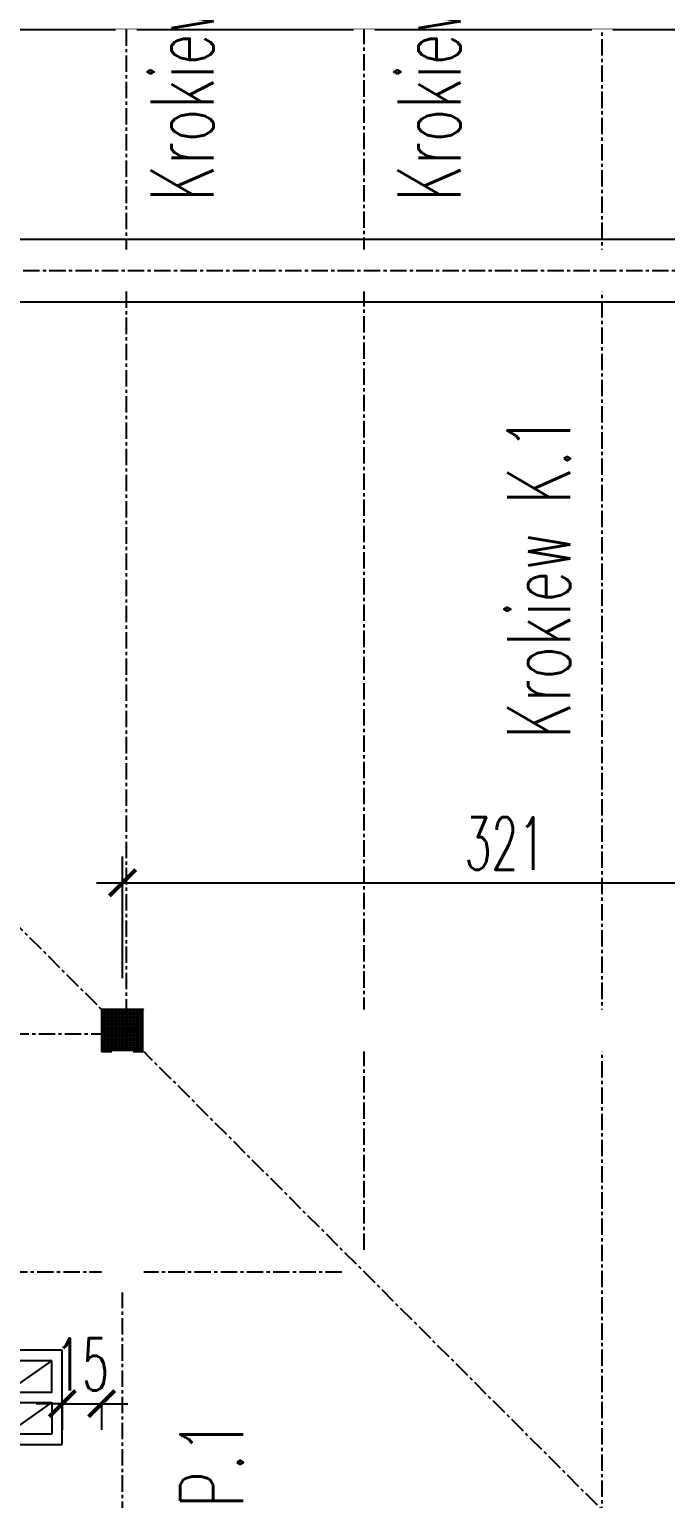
# Model space of a CAD drawing. Header units: millimetres. Extents: x -24587 to 33255, y -70862 to 32.
# Drawn here: x 26051 to 26294, y -56072 to -55511 of the extents above; entities that cross this region are included whole.
import ezdxf
from ezdxf.enums import TextEntityAlignment as Align

# ---------------------------------------------------------------- set-up
doc = ezdxf.new("R2010")
doc.units = ezdxf.units.MM
doc.header["$LTSCALE"] = 5
doc.set_wipeout_variables(frame=1)
doc.linetypes.add('CENTER', pattern=[2, 1.25, -0.25, 0.25, -0.25])
doc.layers.get('Defpoints').update_dxf_attribs({"color": 251})
for name, color, linetype in [('A-URZADZENIA', 93, 'Continuous'), ('K-CIENKIE', 8, 'Continuous'), ('K-DREWNO', 33, 'Continuous'), ('K-DREWNO_OSIE', 8, 'CENTER'), ('K-OSIE', 9, 'CENTER'), ('K-TEXT 2.4mm', 71, 'Continuous'), ('K-WYMIARY', 1, 'Continuous')]:
    doc.layers.add(name, color=color, linetype=linetype)
doc.styles.add('text 2.4mm', font='romans.shx', dxfattribs={"width": 0.65})
doc.styles.add('WYM1', font='romanszb.shx', dxfattribs={"width": 0.6})
doc.dimstyles.new('CM100', dxfattribs={"dimscale": 5, "dimtxt": 2, "dimasz": 1, "dimexe": 1, "dimexo": 2, "dimgap": 0.5, "dimtad": 1, "dimrnd": 0.5, "dimdsep": 46, "dimtxsty": 'WYM1', "dimblk": 'OBLIQUE', "dimcen": 0, "dimdle": 1, "dimclrd": 253, "dimclre": 251, "dimclrt": 30, "dimadec": 0, "dimazin": 0, "dimtfac": 1, "dimtix": 1, "dimtmove": 0, "dimatfit": 0, "dimfxl": 1, "dimtfillclr": 256, "dimtolj": 1, "dimarcsym": 0})

# ---------------------------------------------------------------- blocks, each defined once
blk = doc.blocks.new('A$C76aa7286-flat-12')
h = blk.add_hatch()
h.set_pattern_fill('ACET-2D-ANGLE', color=256, scale=0.1)
h.set_pattern_definition([(360, (-18590.6931, 61215.1885), (4e-17, 0.6985), [0.508, -0.1905]), (90, (-18590.6931, 61215.1885), (-0.6985, 9e-17), [0.508, -0.1905])])
h.paths.add_polyline_path([(8, 8), (-8, 8), (-8, -8), (8, -8)])
blk.add_lwpolyline([(-8, -8), (8, -8), (8, 8), (-8, 8)], close=True)
blk = doc.blocks.new('A$Cf7a2d33d-flat-1')
at = {"layer": 'K-OSIE'}
blk.add_lwpolyline([(-357.96, 0), (2628.12, 0)], dxfattribs=at)
blk = doc.blocks.new('_ArchTick')
at = {"color": 0, "linetype": 'ByBlock', "const_width": 0.15}
blk.add_lwpolyline([(-0.5, -0.5), (0.5, 0.5)], dxfattribs=at)
blk = doc.blocks.new('*D454')
at = {"layer": 'Defpoints', "color": 0, "transparency": 16777216}
for p in [(26087.97, -55386.95), (25997.14, -55511.46), (26087.97, -55511.46)]:
    blk.add_point(p, dxfattribs=at)
at = {"layer": 'K-WYMIARY', "color": 251, "lineweight": -2, "transparency": 16777216}
for p, q in [((25997.14, -55491.46), (25997.14, -55376.95)), ((26087.97, -55491.46), (26087.97, -55376.95))]:
    blk.add_line(p, q, dxfattribs=at)
at = {"layer": 'K-WYMIARY', "color": 253, "lineweight": -2, "transparency": 16777216}
blk.add_line((25987.14, -55386.95), (26097.97, -55386.95), dxfattribs=at)
at = {"layer": 'K-WYMIARY', "color": 253, "lineweight": -2, "transparency": 16777216, "xscale": 10, "yscale": 10, "zscale": 10, "rotation": 180}
blk.add_blockref('_ArchTick', (25997.14, -55386.95), dxfattribs=at)
at = {"layer": 'K-WYMIARY', "color": 253, "lineweight": -2, "transparency": 16777216, "xscale": 10, "yscale": 10, "zscale": 10}
blk.add_blockref('_ArchTick', (26087.97, -55386.95), dxfattribs=at)
at = {"layer": 'K-WYMIARY', "color": 30, "transparency": 16777216, "insert": (26042.56, -55371.95), "char_height": 20, "attachment_point": 5, "style": 'WYM1'}
blk.add_mtext('\\A1;91', dxfattribs=at)
blk = doc.blocks.new('*D455')
at = {"layer": 'Defpoints', "color": 0, "transparency": 16777216}
for p in [(26178.81, -55386.95), (26087.97, -55511.46), (26178.81, -55511.46)]:
    blk.add_point(p, dxfattribs=at)
at = {"layer": 'K-WYMIARY', "color": 251, "lineweight": -2, "transparency": 16777216}
for p, q in [((26087.97, -55491.46), (26087.97, -55376.95)), ((26178.81, -55491.46), (26178.81, -55376.95))]:
    blk.add_line(p, q, dxfattribs=at)
at = {"layer": 'K-WYMIARY', "color": 253, "lineweight": -2, "transparency": 16777216}
blk.add_line((26077.97, -55386.95), (26188.81, -55386.95), dxfattribs=at)
at = {"layer": 'K-WYMIARY', "color": 253, "lineweight": -2, "transparency": 16777216, "xscale": 10, "yscale": 10, "zscale": 10, "rotation": 180}
blk.add_blockref('_ArchTick', (26087.97, -55386.95), dxfattribs=at)
at = {"layer": 'K-WYMIARY', "color": 253, "lineweight": -2, "transparency": 16777216, "xscale": 10, "yscale": 10, "zscale": 10}
blk.add_blockref('_ArchTick', (26178.81, -55386.95), dxfattribs=at)
at = {"layer": 'K-WYMIARY', "color": 30, "transparency": 16777216, "insert": (26133.39, -55371.95), "char_height": 20, "attachment_point": 5, "style": 'WYM1'}
blk.add_mtext('\\A1;91', dxfattribs=at)
blk = doc.blocks.new('*D456')
at = {"layer": 'Defpoints', "color": 0, "transparency": 16777216}
for p in [(26269.64, -55386.95), (26178.81, -55511.46), (26269.64, -55511.46)]:
    blk.add_point(p, dxfattribs=at)
at = {"layer": 'K-WYMIARY', "color": 251, "lineweight": -2, "transparency": 16777216}
for p, q in [((26178.81, -55491.46), (26178.81, -55376.95)), ((26269.64, -55491.46), (26269.64, -55376.95))]:
    blk.add_line(p, q, dxfattribs=at)
at = {"layer": 'K-WYMIARY', "color": 253, "lineweight": -2, "transparency": 16777216}
blk.add_line((26168.81, -55386.95), (26279.64, -55386.95), dxfattribs=at)
at = {"layer": 'K-WYMIARY', "color": 253, "lineweight": -2, "transparency": 16777216, "xscale": 10, "yscale": 10, "zscale": 10, "rotation": 180}
blk.add_blockref('_ArchTick', (26178.81, -55386.95), dxfattribs=at)
at = {"layer": 'K-WYMIARY', "color": 253, "lineweight": -2, "transparency": 16777216, "xscale": 10, "yscale": 10, "zscale": 10}
blk.add_blockref('_ArchTick', (26269.64, -55386.95), dxfattribs=at)
at = {"layer": 'K-WYMIARY', "color": 30, "transparency": 16777216, "insert": (26224.22, -55371.95), "char_height": 20, "attachment_point": 5, "style": 'WYM1'}
blk.add_mtext('\\A1;91', dxfattribs=at)
blk = doc.blocks.new('A$C41620306')
for p, q in [((18, 18), (-18, 18)), ((-18, 18), (-18, -18)), ((18, -18), (18, 18)), ((-18, -18), (18, -18))]:
    blk.add_line(p, q)
blk.add_lwpolyline([(-8.78, -8.78), (8.78, 8.78)])
blk.add_circle((0, 0), 12.42)
blk = doc.blocks.new('A$C014b4e02')
for p, q in [((-12.5, 18), (-12.5, -18)), ((12.5, 18), (-12.5, 18)), ((12.5, -18), (12.5, 18)), ((-8.5, 2), (8.5, 14)), ((-8.5, -14), (8.5, -2)), ((-12.5, -18), (12.5, -18))]:
    blk.add_line(p, q)
for points in [[(8.5, 14), (-8.5, 14), (-8.5, 2), (8.5, 2)], [(8.5, -14), (-8.5, -14), (-8.5, -2), (8.5, -2)]]:
    blk.add_lwpolyline(points, close=True)
blk = doc.blocks.new('A$C00e675f8')
for name, p in [('A$C41620306', (-12.42, 0)), ('A$C014b4e02', (18.08, 0))]:
    blk.add_blockref(name, p)
blk = doc.blocks.new('*D480')
at = {"layer": 'Defpoints', "color": 0, "transparency": 16777216}
for p in [(26063.64, -56015.46), (26078.64, -56015.46), (26078.64, -56035.89)]:
    blk.add_point(p, dxfattribs=at)
at = {"layer": 'K-WYMIARY', "color": 251, "lineweight": -2, "transparency": 16777216}
for p, q in [((26063.64, -56035.46), (26063.64, -56045.89)), ((26078.64, -56035.46), (26078.64, -56045.89))]:
    blk.add_line(p, q, dxfattribs=at)
at = {"layer": 'K-WYMIARY', "color": 253, "lineweight": -2, "transparency": 16777216}
for p, q in [((26063.64, -56035.89), (26053.64, -56035.89)), ((26063.64, -56035.89), (26078.64, -56035.89)), ((26078.64, -56035.89), (26088.64, -56035.89))]:
    blk.add_line(p, q, dxfattribs=at)
at = {"layer": 'K-WYMIARY', "color": 253, "lineweight": -2, "transparency": 16777216, "xscale": 10, "yscale": 10, "zscale": 10}
blk.add_blockref('_ArchTick', (26063.64, -56035.89), dxfattribs=at)
at = {"layer": 'K-WYMIARY', "color": 253, "lineweight": -2, "transparency": 16777216, "xscale": 10, "yscale": 10, "zscale": 10, "rotation": 180}
blk.add_blockref('_ArchTick', (26078.64, -56035.89), dxfattribs=at)
at = {"layer": 'K-WYMIARY', "color": 30, "transparency": 16777216, "insert": (26071.14, -56020.89), "char_height": 20, "attachment_point": 5, "style": 'WYM1'}
blk.add_mtext('\\A1;15', dxfattribs=at)
blk = doc.blocks.new('*D481')
at = {"layer": 'Defpoints', "color": 0, "transparency": 16777216}
for p in [(26407.84, -55837.1), (26086.64, -55893.46), (26407.84, -55893.46)]:
    blk.add_point(p, dxfattribs=at)
at = {"layer": 'K-WYMIARY', "color": 251, "lineweight": -2, "transparency": 16777216}
for p, q in [((26086.64, -55873.46), (26086.64, -55827.1)), ((26407.84, -55873.46), (26407.84, -55827.1))]:
    blk.add_line(p, q, dxfattribs=at)
at = {"layer": 'K-WYMIARY', "color": 253, "lineweight": -2, "transparency": 16777216}
blk.add_line((26076.64, -55837.1), (26417.84, -55837.1), dxfattribs=at)
at = {"layer": 'K-WYMIARY', "color": 253, "lineweight": -2, "transparency": 16777216, "xscale": 10, "yscale": 10, "zscale": 10, "rotation": 180}
blk.add_blockref('_ArchTick', (26086.64, -55837.1), dxfattribs=at)
at = {"layer": 'K-WYMIARY', "color": 253, "lineweight": -2, "transparency": 16777216, "xscale": 10, "yscale": 10, "zscale": 10}
blk.add_blockref('_ArchTick', (26407.84, -55837.1), dxfattribs=at)
at = {"layer": 'K-WYMIARY', "color": 30, "transparency": 16777216, "insert": (26232.47, -55822.1), "char_height": 20, "attachment_point": 5, "style": 'WYM1'}
blk.add_mtext('\\A1;321', dxfattribs=at)

msp = doc.modelspace()

# ---------------------------------------------------------------- linework, layer by layer
at = {"layer": 'K-DREWNO'}
msp.add_lwpolyline([(25704.64, -55511.46), (28074.64, -55511.46), (28074.64, -56641.46), (25704.64, -56641.46)], close=True, dxfattribs=at)

# ---------------------------------------------------------------- next in the draw order: wipeouts: each hides what was drawn before it
for points in [[(26091.973, -55890.308), (26083.973, -55882.308), (26083.973, -55511.46), (26091.973, -55511.46)], [(26174.806, -55511.46), (26182.806, -55511.46), (26182.806, -55981.142), (26174.806, -55973.142)], [(26265.64, -55511.46), (26273.64, -55511.46), (26273.64, -56071.975), (26265.64, -56063.975)]]:
    msp.add_wipeout(points).dxf.layer = 'K-DREWNO'

# ---------------------------------------------------------------- next in the draw order: wipeouts: each hides what was drawn before it
for points in [[(26265.64, -55511.46), (26273.64, -55511.46), (26273.64, -56071.975), (26265.64, -56063.975)], [(26083.488, -55898.794), (26075.488, -55890.794), (25704.64, -55890.794), (25704.64, -55898.794)], [(25704.64, -55981.627), (25704.64, -55989.627), (26174.321, -55989.627), (26166.321, -55981.627)]]:
    msp.add_wipeout(points).dxf.layer = 'K-DREWNO'

# ---------------------------------------------------------------- next in the draw order: wipeouts: each hides what was drawn before it
msp.add_wipeout([(26265.64, -55511.46), (26273.64, -55511.46), (26273.64, -56071.975), (26265.64, -56063.975)]).dxf.layer = 'K-DREWNO'

# ---------------------------------------------------------------- next in the draw order: wipeouts: each hides what was drawn before it
msp.add_wipeout([(26265.64, -55511.46), (26273.64, -55511.46), (26273.64, -56071.975), (26265.64, -56063.975)]).dxf.layer = 'K-DREWNO'

# ---------------------------------------------------------------- next in the draw order: wipeouts: each hides what was drawn before it
msp.add_wipeout([(26265.64, -55511.46), (26273.64, -55511.46), (26273.64, -56071.975), (26265.64, -56063.975)]).dxf.layer = 'K-DREWNO'

# ---------------------------------------------------------------- next in the draw order: wipeouts: each hides what was drawn before it
msp.add_wipeout([(26265.64, -55511.46), (26273.64, -55511.46), (26273.64, -56071.975), (26265.64, -56063.975)]).dxf.layer = 'K-DREWNO'

# ---------------------------------------------------------------- next in the draw order: wipeouts: each hides what was drawn before it
msp.add_wipeout([(26265.64, -55511.46), (26273.64, -55511.46), (26273.64, -56071.975), (26265.64, -56063.975)]).dxf.layer = 'K-DREWNO'

# ---------------------------------------------------------------- next in the draw order: wipeouts: each hides what was drawn before it
msp.add_wipeout([(26265.64, -55511.46), (26273.64, -55511.46), (26273.64, -56071.975), (26265.64, -56063.975)]).dxf.layer = 'K-DREWNO'

# ---------------------------------------------------------------- next in the draw order: wipeouts: each hides what was drawn before it
msp.add_wipeout([(26265.64, -55511.46), (26273.64, -55511.46), (26273.64, -56071.975), (26265.64, -56063.975)]).dxf.layer = 'K-DREWNO'

# ---------------------------------------------------------------- next in the draw order: wipeouts: each hides what was drawn before it
msp.add_wipeout([(26265.64, -55511.46), (26273.64, -55511.46), (26273.64, -56071.975), (26265.64, -56063.975)]).dxf.layer = 'K-DREWNO'

# ---------------------------------------------------------------- next in the draw order: wipeouts: each hides what was drawn before it
msp.add_wipeout([(26265.64, -55511.46), (26273.64, -55511.46), (26273.64, -56071.975), (26265.64, -56063.975)]).dxf.layer = 'K-DREWNO'

# ---------------------------------------------------------------- next in the draw order: wipeouts: each hides what was drawn before it
msp.add_wipeout([(26265.64, -55511.46), (26273.64, -55511.46), (26273.64, -56071.975), (26265.64, -56063.975)]).dxf.layer = 'K-DREWNO'

# ---------------------------------------------------------------- next in the draw order: wipeouts: each hides what was drawn before it
msp.add_wipeout([(26265.64, -55511.46), (26273.64, -55511.46), (26273.64, -56071.975), (26265.64, -56063.975)]).dxf.layer = 'K-DREWNO'

# ---------------------------------------------------------------- next in the draw order: wipeouts: each hides what was drawn before it
msp.add_wipeout([(26265.64, -55511.46), (26273.64, -55511.46), (26273.64, -56071.975), (26265.64, -56063.975)]).dxf.layer = 'K-DREWNO'

# ---------------------------------------------------------------- next in the draw order: wipeouts: each hides what was drawn before it
msp.add_wipeout([(26265.64, -55511.46), (26273.64, -55511.46), (26273.64, -56071.975), (26265.64, -56063.975)]).dxf.layer = 'K-DREWNO'

# ---------------------------------------------------------------- next in the draw order: wipeouts: each hides what was drawn before it
msp.add_wipeout([(26265.64, -55511.46), (26273.64, -55511.46), (26273.64, -56071.975), (26265.64, -56063.975)]).dxf.layer = 'K-DREWNO'

# ---------------------------------------------------------------- next in the draw order: wipeouts: each hides what was drawn before it
msp.add_wipeout([(26265.64, -55511.46), (26273.64, -55511.46), (26273.64, -56071.975), (26265.64, -56063.975)]).dxf.layer = 'K-DREWNO'

# ---------------------------------------------------------------- next in the draw order: wipeouts: each hides what was drawn before it
msp.add_wipeout([(26265.64, -55511.46), (26273.64, -55511.46), (26273.64, -56071.975), (26265.64, -56063.975)]).dxf.layer = 'K-DREWNO'

# ---------------------------------------------------------------- next in the draw order: wipeouts: each hides what was drawn before it
msp.add_wipeout([(26265.64, -55511.46), (26273.64, -55511.46), (26273.64, -56071.975), (26265.64, -56063.975)]).dxf.layer = 'K-DREWNO'

# ---------------------------------------------------------------- next in the draw order: wipeouts: each hides what was drawn before it
msp.add_wipeout([(26265.64, -55511.46), (26273.64, -55511.46), (26273.64, -56071.975), (26265.64, -56063.975)]).dxf.layer = 'K-DREWNO'

# ---------------------------------------------------------------- next in the draw order: wipeouts: each hides what was drawn before it
msp.add_wipeout([(26265.64, -55511.46), (26273.64, -55511.46), (26273.64, -56071.975), (26265.64, -56063.975)]).dxf.layer = 'K-DREWNO'

# ---------------------------------------------------------------- next in the draw order: wipeouts: each hides what was drawn before it
msp.add_wipeout([(26265.64, -55511.46), (26273.64, -55511.46), (26273.64, -56071.975), (26265.64, -56063.975)]).dxf.layer = 'K-DREWNO'

# ---------------------------------------------------------------- next in the draw order: wipeouts: each hides what was drawn before it
msp.add_wipeout([(26265.64, -55511.46), (26273.64, -55511.46), (26273.64, -56071.975), (26265.64, -56063.975)]).dxf.layer = 'K-DREWNO'

# ---------------------------------------------------------------- next in the draw order: wipeouts: each hides what was drawn before it
msp.add_wipeout([(26265.64, -55511.46), (26273.64, -55511.46), (26273.64, -56071.975), (26265.64, -56063.975)]).dxf.layer = 'K-DREWNO'

# ---------------------------------------------------------------- next in the draw order: wipeouts: each hides what was drawn before it
msp.add_wipeout([(26265.64, -55511.46), (26273.64, -55511.46), (26273.64, -56071.975), (26265.64, -56063.975)]).dxf.layer = 'K-DREWNO'

# ---------------------------------------------------------------- next in the draw order: wipeouts: each hides what was drawn before it
msp.add_wipeout([(26265.64, -55511.46), (26273.64, -55511.46), (26273.64, -56071.975), (26265.64, -56063.975)]).dxf.layer = 'K-DREWNO'

# ---------------------------------------------------------------- next in the draw order: wipeouts: each hides what was drawn before it
msp.add_wipeout([(26265.64, -55511.46), (26273.64, -55511.46), (26273.64, -56071.975), (26265.64, -56063.975)]).dxf.layer = 'K-DREWNO'

# ---------------------------------------------------------------- next in the draw order: wipeouts: each hides what was drawn before it
msp.add_wipeout([(26265.64, -55511.46), (26273.64, -55511.46), (26273.64, -56071.975), (26265.64, -56063.975)]).dxf.layer = 'K-DREWNO'

# ---------------------------------------------------------------- next in the draw order: wipeouts: each hides what was drawn before it
msp.add_wipeout([(26265.64, -55511.46), (26273.64, -55511.46), (26273.64, -56071.975), (26265.64, -56063.975)]).dxf.layer = 'K-DREWNO'

# ---------------------------------------------------------------- next in the draw order: wipeouts: each hides what was drawn before it
msp.add_wipeout([(26265.64, -55511.46), (26273.64, -55511.46), (26273.64, -56071.975), (26265.64, -56063.975)]).dxf.layer = 'K-DREWNO'

# ---------------------------------------------------------------- next in the draw order: wipeouts: each hides what was drawn before it
msp.add_wipeout([(26265.64, -55511.46), (26273.64, -55511.46), (26273.64, -56071.975), (26265.64, -56063.975)]).dxf.layer = 'K-DREWNO'

# ---------------------------------------------------------------- next in the draw order: wipeouts: each hides what was drawn before it
msp.add_wipeout([(26265.64, -55511.46), (26273.64, -55511.46), (26273.64, -56071.975), (26265.64, -56063.975)]).dxf.layer = 'K-DREWNO'

# ---------------------------------------------------------------- next in the draw order: wipeouts: each hides what was drawn before it
msp.add_wipeout([(26265.64, -55511.46), (26273.64, -55511.46), (26273.64, -56071.975), (26265.64, -56063.975)]).dxf.layer = 'K-DREWNO'

# ---------------------------------------------------------------- next in the draw order: wipeouts: each hides what was drawn before it
msp.add_wipeout([(26265.64, -55511.46), (26273.64, -55511.46), (26273.64, -56071.975), (26265.64, -56063.975)]).dxf.layer = 'K-DREWNO'

# ---------------------------------------------------------------- next in the draw order: wipeouts: each hides what was drawn before it
msp.add_wipeout([(26265.64, -55511.46), (26273.64, -55511.46), (26273.64, -56071.975), (26265.64, -56063.975)]).dxf.layer = 'K-DREWNO'

# ---------------------------------------------------------------- next in the draw order: wipeouts: each hides what was drawn before it
msp.add_wipeout([(26265.64, -55511.46), (26273.64, -55511.46), (26273.64, -56071.975), (26265.64, -56063.975)]).dxf.layer = 'K-DREWNO'

# ---------------------------------------------------------------- next in the draw order: wipeouts: each hides what was drawn before it
msp.add_wipeout([(26265.64, -55511.46), (26273.64, -55511.46), (26273.64, -56071.975), (26265.64, -56063.975)]).dxf.layer = 'K-DREWNO'

# ---------------------------------------------------------------- next in the draw order: wipeouts: each hides what was drawn before it
msp.add_wipeout([(26265.64, -55511.46), (26273.64, -55511.46), (26273.64, -56071.975), (26265.64, -56063.975)]).dxf.layer = 'K-DREWNO'

# ---------------------------------------------------------------- next in the draw order: wipeouts: each hides what was drawn before it
msp.add_wipeout([(26265.64, -55511.46), (26273.64, -55511.46), (26273.64, -56071.975), (26265.64, -56063.975)]).dxf.layer = 'K-DREWNO'

# ---------------------------------------------------------------- next in the draw order: wipeouts: each hides what was drawn before it
msp.add_wipeout([(26265.64, -55511.46), (26273.64, -55511.46), (26273.64, -56071.975), (26265.64, -56063.975)]).dxf.layer = 'K-DREWNO'

# ---------------------------------------------------------------- next in the draw order: wipeouts: each hides what was drawn before it
msp.add_wipeout([(26265.64, -55511.46), (26273.64, -55511.46), (26273.64, -56071.975), (26265.64, -56063.975)]).dxf.layer = 'K-DREWNO'

# ---------------------------------------------------------------- next in the draw order: wipeouts: each hides what was drawn before it
msp.add_wipeout([(26265.64, -55511.46), (26273.64, -55511.46), (26273.64, -56071.975), (26265.64, -56063.975)]).dxf.layer = 'K-DREWNO'

# ---------------------------------------------------------------- next in the draw order: wipeouts: each hides what was drawn before it
msp.add_wipeout([(26265.64, -55511.46), (26273.64, -55511.46), (26273.64, -56071.975), (26265.64, -56063.975)]).dxf.layer = 'K-DREWNO'

# ---------------------------------------------------------------- next in the draw order: wipeouts: each hides what was drawn before it
msp.add_wipeout([(26265.64, -55511.46), (26273.64, -55511.46), (26273.64, -56071.975), (26265.64, -56063.975)]).dxf.layer = 'K-DREWNO'

# ---------------------------------------------------------------- next in the draw order: wipeouts: each hides what was drawn before it
msp.add_wipeout([(26265.64, -55511.46), (26273.64, -55511.46), (26273.64, -56071.975), (26265.64, -56063.975)]).dxf.layer = 'K-DREWNO'

# ---------------------------------------------------------------- next in the draw order: wipeouts: each hides what was drawn before it
msp.add_wipeout([(26265.64, -55511.46), (26273.64, -55511.46), (26273.64, -56071.975), (26265.64, -56063.975)]).dxf.layer = 'K-DREWNO'

# ---------------------------------------------------------------- next in the draw order: wipeouts: each hides what was drawn before it
msp.add_wipeout([(26265.64, -55511.46), (26273.64, -55511.46), (26273.64, -56071.975), (26265.64, -56063.975)]).dxf.layer = 'K-DREWNO'

# ---------------------------------------------------------------- next in the draw order: wipeouts: each hides what was drawn before it
msp.add_wipeout([(26265.64, -55511.46), (26273.64, -55511.46), (26273.64, -56071.975), (26265.64, -56063.975)]).dxf.layer = 'K-DREWNO'

# ---------------------------------------------------------------- next in the draw order: wipeouts: each hides what was drawn before it
msp.add_wipeout([(26265.64, -55511.46), (26273.64, -55511.46), (26273.64, -56071.975), (26265.64, -56063.975)]).dxf.layer = 'K-DREWNO'

# ---------------------------------------------------------------- next in the draw order: wipeouts: each hides what was drawn before it
msp.add_wipeout([(26265.64, -55511.46), (26273.64, -55511.46), (26273.64, -56071.975), (26265.64, -56063.975)]).dxf.layer = 'K-DREWNO'

# ---------------------------------------------------------------- next in the draw order: wipeouts: each hides what was drawn before it
msp.add_wipeout([(26265.64, -55511.46), (26273.64, -55511.46), (26273.64, -56071.975), (26265.64, -56063.975)]).dxf.layer = 'K-DREWNO'

# ---------------------------------------------------------------- next in the draw order: wipeouts: each hides what was drawn before it
msp.add_wipeout([(26265.64, -55511.46), (26273.64, -55511.46), (26273.64, -56071.975), (26265.64, -56063.975)]).dxf.layer = 'K-DREWNO'

# ---------------------------------------------------------------- next in the draw order: wipeouts: each hides what was drawn before it
msp.add_wipeout([(26265.64, -55511.46), (26273.64, -55511.46), (26273.64, -56071.975), (26265.64, -56063.975)]).dxf.layer = 'K-DREWNO'

# ---------------------------------------------------------------- next in the draw order: wipeouts: each hides what was drawn before it
msp.add_wipeout([(26265.64, -55511.46), (26273.64, -55511.46), (26273.64, -56071.975), (26265.64, -56063.975)]).dxf.layer = 'K-DREWNO'

# ---------------------------------------------------------------- next in the draw order: wipeouts: each hides what was drawn before it
msp.add_wipeout([(26265.64, -55511.46), (26273.64, -55511.46), (26273.64, -56071.975), (26265.64, -56063.975)]).dxf.layer = 'K-DREWNO'

# ---------------------------------------------------------------- next in the draw order: wipeouts: each hides what was drawn before it
msp.add_wipeout([(26265.64, -55511.46), (26273.64, -55511.46), (26273.64, -56071.975), (26265.64, -56063.975)]).dxf.layer = 'K-DREWNO'

# ---------------------------------------------------------------- next in the draw order: wipeouts: each hides what was drawn before it
msp.add_wipeout([(26265.64, -55511.46), (26273.64, -55511.46), (26273.64, -56071.975), (26265.64, -56063.975)]).dxf.layer = 'K-DREWNO'

# ---------------------------------------------------------------- next in the draw order: wipeouts: each hides what was drawn before it
msp.add_wipeout([(26265.64, -55511.46), (26273.64, -55511.46), (26273.64, -56071.975), (26265.64, -56063.975)]).dxf.layer = 'K-DREWNO'

# ---------------------------------------------------------------- next in the draw order: wipeouts: each hides what was drawn before it
msp.add_wipeout([(26265.64, -55511.46), (26273.64, -55511.46), (26273.64, -56071.975), (26265.64, -56063.975)]).dxf.layer = 'K-DREWNO'

# ---------------------------------------------------------------- next in the draw order: wipeouts: each hides what was drawn before it
msp.add_wipeout([(26265.64, -55511.46), (26273.64, -55511.46), (26273.64, -56071.975), (26265.64, -56063.975)]).dxf.layer = 'K-DREWNO'

# ---------------------------------------------------------------- next in the draw order: wipeouts: each hides what was drawn before it
msp.add_wipeout([(26265.64, -55511.46), (26273.64, -55511.46), (26273.64, -56071.975), (26265.64, -56063.975)]).dxf.layer = 'K-DREWNO'

# ---------------------------------------------------------------- next in the draw order: wipeouts: each hides what was drawn before it
msp.add_wipeout([(26265.64, -55511.46), (26273.64, -55511.46), (26273.64, -56071.975), (26265.64, -56063.975)]).dxf.layer = 'K-DREWNO'

# ---------------------------------------------------------------- next in the draw order: wipeouts: each hides what was drawn before it
msp.add_wipeout([(26265.64, -55511.46), (26273.64, -55511.46), (26273.64, -56071.975), (26265.64, -56063.975)]).dxf.layer = 'K-DREWNO'

# ---------------------------------------------------------------- next in the draw order: wipeouts: each hides what was drawn before it
msp.add_wipeout([(26265.64, -55511.46), (26273.64, -55511.46), (26273.64, -56071.975), (26265.64, -56063.975)]).dxf.layer = 'K-DREWNO'

# ---------------------------------------------------------------- next in the draw order: wipeouts: each hides what was drawn before it
msp.add_wipeout([(26265.64, -55511.46), (26273.64, -55511.46), (26273.64, -56071.975), (26265.64, -56063.975)]).dxf.layer = 'K-DREWNO'

# ---------------------------------------------------------------- next in the draw order: wipeouts: each hides what was drawn before it
msp.add_wipeout([(26265.64, -55511.46), (26273.64, -55511.46), (26273.64, -56071.975), (26265.64, -56063.975)]).dxf.layer = 'K-DREWNO'

# ---------------------------------------------------------------- next in the draw order: wipeouts: each hides what was drawn before it
msp.add_wipeout([(26265.64, -55511.46), (26273.64, -55511.46), (26273.64, -56071.975), (26265.64, -56063.975)]).dxf.layer = 'K-DREWNO'

# ---------------------------------------------------------------- next in the draw order: wipeouts: each hides what was drawn before it
msp.add_wipeout([(26265.64, -55511.46), (26273.64, -55511.46), (26273.64, -56071.975), (26265.64, -56063.975)]).dxf.layer = 'K-DREWNO'

# ---------------------------------------------------------------- next in the draw order: wipeouts: each hides what was drawn before it
msp.add_wipeout([(26265.64, -55511.46), (26273.64, -55511.46), (26273.64, -56071.975), (26265.64, -56063.975)]).dxf.layer = 'K-DREWNO'

# ---------------------------------------------------------------- next in the draw order: wipeouts: each hides what was drawn before it
msp.add_wipeout([(26265.64, -55511.46), (26273.64, -55511.46), (26273.64, -56071.975), (26265.64, -56063.975)]).dxf.layer = 'K-DREWNO'

# ---------------------------------------------------------------- next in the draw order: wipeouts: each hides what was drawn before it
msp.add_wipeout([(26265.64, -55511.46), (26273.64, -55511.46), (26273.64, -56071.975), (26265.64, -56063.975)]).dxf.layer = 'K-DREWNO'

# ---------------------------------------------------------------- next in the draw order: wipeouts: each hides what was drawn before it
msp.add_wipeout([(26265.64, -55511.46), (26273.64, -55511.46), (26273.64, -56071.975), (26265.64, -56063.975)]).dxf.layer = 'K-DREWNO'

# ---------------------------------------------------------------- next in the draw order: wipeouts: each hides what was drawn before it
msp.add_wipeout([(26265.64, -55511.46), (26273.64, -55511.46), (26273.64, -56071.975), (26265.64, -56063.975)]).dxf.layer = 'K-DREWNO'

# ---------------------------------------------------------------- next in the draw order: wipeouts: each hides what was drawn before it
msp.add_wipeout([(26265.64, -55511.46), (26273.64, -55511.46), (26273.64, -56071.975), (26265.64, -56063.975)]).dxf.layer = 'K-DREWNO'

# ---------------------------------------------------------------- next in the draw order: wipeouts: each hides what was drawn before it
msp.add_wipeout([(26265.64, -55511.46), (26273.64, -55511.46), (26273.64, -56071.975), (26265.64, -56063.975)]).dxf.layer = 'K-DREWNO'

# ---------------------------------------------------------------- next in the draw order: wipeouts: each hides what was drawn before it
msp.add_wipeout([(26265.64, -55511.46), (26273.64, -55511.46), (26273.64, -56071.975), (26265.64, -56063.975)]).dxf.layer = 'K-DREWNO'

# ---------------------------------------------------------------- next in the draw order: wipeouts: each hides what was drawn before it
msp.add_wipeout([(26265.64, -55511.46), (26273.64, -55511.46), (26273.64, -56071.975), (26265.64, -56063.975)]).dxf.layer = 'K-DREWNO'

# ---------------------------------------------------------------- next in the draw order: wipeouts: each hides what was drawn before it
msp.add_wipeout([(26265.64, -55511.46), (26273.64, -55511.46), (26273.64, -56071.975), (26265.64, -56063.975)]).dxf.layer = 'K-DREWNO'

# ---------------------------------------------------------------- next in the draw order: wipeouts: each hides what was drawn before it
msp.add_wipeout([(26265.64, -55511.46), (26273.64, -55511.46), (26273.64, -56071.975), (26265.64, -56063.975)]).dxf.layer = 'K-DREWNO'

# ---------------------------------------------------------------- next in the draw order: wipeouts: each hides what was drawn before it
msp.add_wipeout([(26265.64, -55511.46), (26273.64, -55511.46), (26273.64, -56071.975), (26265.64, -56063.975)]).dxf.layer = 'K-DREWNO'

# ---------------------------------------------------------------- next in the draw order: wipeouts: each hides what was drawn before it
msp.add_wipeout([(26265.64, -55511.46), (26273.64, -55511.46), (26273.64, -56071.975), (26265.64, -56063.975)]).dxf.layer = 'K-DREWNO'

# ---------------------------------------------------------------- next in the draw order: wipeouts: each hides what was drawn before it
msp.add_wipeout([(26265.64, -55511.46), (26273.64, -55511.46), (26273.64, -56071.975), (26265.64, -56063.975)]).dxf.layer = 'K-DREWNO'

# ---------------------------------------------------------------- next in the draw order: wipeouts: each hides what was drawn before it
msp.add_wipeout([(26265.64, -55511.46), (26273.64, -55511.46), (26273.64, -56071.975), (26265.64, -56063.975)]).dxf.layer = 'K-DREWNO'

# ---------------------------------------------------------------- next in the draw order: wipeouts: each hides what was drawn before it
msp.add_wipeout([(26265.64, -55511.46), (26273.64, -55511.46), (26273.64, -56071.975), (26265.64, -56063.975)]).dxf.layer = 'K-DREWNO'

# ---------------------------------------------------------------- next in the draw order: wipeouts: each hides what was drawn before it
msp.add_wipeout([(26265.64, -55511.46), (26273.64, -55511.46), (26273.64, -56071.975), (26265.64, -56063.975)]).dxf.layer = 'K-DREWNO'

# ---------------------------------------------------------------- next in the draw order: wipeouts: each hides what was drawn before it
msp.add_wipeout([(26265.64, -55511.46), (26273.64, -55511.46), (26273.64, -56071.975), (26265.64, -56063.975)]).dxf.layer = 'K-DREWNO'

# ---------------------------------------------------------------- next in the draw order: wipeouts: each hides what was drawn before it
msp.add_wipeout([(26265.64, -55511.46), (26273.64, -55511.46), (26273.64, -56071.975), (26265.64, -56063.975)]).dxf.layer = 'K-DREWNO'

# ---------------------------------------------------------------- next in the draw order: wipeouts: each hides what was drawn before it
msp.add_wipeout([(26265.64, -55511.46), (26273.64, -55511.46), (26273.64, -56071.975), (26265.64, -56063.975)]).dxf.layer = 'K-DREWNO'

# ---------------------------------------------------------------- next in the draw order: wipeouts: each hides what was drawn before it
msp.add_wipeout([(26265.64, -55511.46), (26273.64, -55511.46), (26273.64, -56071.975), (26265.64, -56063.975)]).dxf.layer = 'K-DREWNO'

# ---------------------------------------------------------------- next in the draw order: wipeouts: each hides what was drawn before it
msp.add_wipeout([(26265.64, -55511.46), (26273.64, -55511.46), (26273.64, -56071.975), (26265.64, -56063.975)]).dxf.layer = 'K-DREWNO'

# ---------------------------------------------------------------- next in the draw order: wipeouts: each hides what was drawn before it
msp.add_wipeout([(25704.64, -55511.46), (25713.125, -55511.46), (26278.125, -56076.46), (26261.154, -56076.46), (25704.64, -55519.946)]).dxf.layer = 'K-DREWNO'

# ---------------------------------------------------------------- next in the draw order: linework, layer by layer
at = {"layer": 'K-DREWNO_OSIE'}
for points in [[(25704.64, -55511.46), (26269.64, -56076.46)], [(26087.973, -55511.46), (26087.973, -55886.308)], [(26178.806, -55977.142), (26178.806, -55511.46)], [(26269.64, -56641.46), (26269.64, -55511.46)], [(25704.64, -55894.794), (26079.488, -55894.794)], [(26170.321, -55985.627), (25704.64, -55985.627)]]:
    msp.add_lwpolyline(points, dxfattribs=at)

# ---------------------------------------------------------------- next in the draw order: block references
at = {"layer": 'A-URZADZENIA'}
msp.add_blockref('A$C00e675f8', (26033.061, -56033.46), dxfattribs=at)

# ---------------------------------------------------------------- next in the draw order: texts
at = {"layer": 'K-TEXT 2.4mm', "style": 'text 2.4mm', "width": 0.65}
for s, p in [('Krokiew K.3', (26128.514, -55577.194)), ('Krokiew K.2', (26222.691, -55577.194)), ('Krokiew K.1', (26264.559, -55782.222)), ('Płatew P.1', (26139.812, -56152.804))]:
    msp.add_text(s, height=24, rotation=90, dxfattribs=at).set_placement(p, align=Align.BOTTOM_LEFT)

# ---------------------------------------------------------------- next in the draw order: dimensions: what is measured, and where the dimension line sits
at = {"layer": 'K-WYMIARY'}
for base, p1, p2, picture, middle in [((26087.973, -55386.952), (25997.14, -55511.46), (26087.973, -55511.46), '*D454', (26042.556, -55371.952)), ((26178.806, -55386.952), (26087.973, -55511.46), (26178.806, -55511.46), '*D455', (26133.39, -55371.952)), ((26269.64, -55386.952), (26178.806, -55511.46), (26269.64, -55511.46), '*D456', (26224.223, -55371.952))]:
    dim = msp.add_linear_dim(base=base, p1=p1, p2=p2, dimstyle='CM100', override={"dimscale": 10, "dimblk": 'ArchTick', "dimtmove": 1}, dxfattribs=at)
    dim.commit()
    dim.dimension.update_dxf_attribs({"geometry": picture, "text_midpoint": middle})
dim = msp.add_linear_dim(base=(26407.84, -55837.1), p1=(26086.64, -55893.46), p2=(26407.84, -55893.46), dimstyle='CM100', override={"dimscale": 10, "dimblk": 'ArchTick'}, dxfattribs=at)
dim.commit()
dim.dimension.update_dxf_attribs({"geometry": '*D481', "text_midpoint": (26232.468, -55837.1), "dimtype": 160})

# ---------------------------------------------------------------- next in the draw order: wipeouts: each hides what was drawn before it
for points in [[(25804.64, -55595.46), (27974.64, -55595.46), (27974.64, -55611.46), (25804.64, -55611.46)], [(26078.64, -55901.46), (26078.64, -56251.46), (26094.64, -56251.46), (26094.64, -55901.46)]]:
    msp.add_wipeout(points).dxf.layer = 'K-DREWNO'

# ---------------------------------------------------------------- next in the draw order: linework, layer by layer
at = {"layer": 'K-CIENKIE'}
for points in [[(25784.64, -55591.46), (27994.64, -55591.46), (27994.64, -56561.46), (25784.64, -56561.46)], [(25808.64, -55615.46), (27970.64, -55615.46), (27970.64, -56537.46), (25808.64, -56537.46)]]:
    msp.add_lwpolyline(points, close=True, dxfattribs=at)
at = {"layer": 'K-DREWNO_OSIE'}
msp.add_lwpolyline([(26086.64, -55893.46), (27692.64, -55893.46), (27692.64, -56259.46), (26086.64, -56259.46)], close=True, dxfattribs=at)

# ---------------------------------------------------------------- next in the draw order: block references
at = {"layer": 'K-DREWNO'}
msp.add_blockref('A$C76aa7286-flat-12', (26086.64, -55893.46), dxfattribs=at)
at = {"layer": 'K-OSIE'}
msp.add_blockref('A$Cf7a2d33d-flat-1', (25796.64, -55603.46), dxfattribs=at)

# ---------------------------------------------------------------- next in the draw order: dimensions: what is measured, and where the dimension line sits
at = {"layer": 'K-WYMIARY'}
dim = msp.add_linear_dim(base=(26078.64, -56035.889), p1=(26063.64, -56015.46), p2=(26078.64, -56015.46), dimstyle='CM100', override={"dimscale": 10, "dimblk": 'ArchTick'}, dxfattribs=at)
dim.commit()
dim.dimension.update_dxf_attribs({"geometry": '*D480', "text_midpoint": (26071.14, -56020.889)})

# ---------------------------------------------------------------- next in the draw order: wipeouts: each hides what was drawn before it
for points in [[(26094.64, -55885.46), (27684.64, -55885.46), (27684.64, -55901.46), (26094.64, -55901.46)], [(26082.64, -55901.46), (26090.64, -55901.46), (26090.64, -55993.384), (26082.64, -55993.384)]]:
    msp.add_wipeout(points).dxf.layer = 'K-DREWNO'

# ---------------------------------------------------------------- next in the draw order: wipeouts: each hides what was drawn before it
msp.add_wipeout([(26094.64, -55889.46), (26094.64, -55897.46), (26186.564, -55897.46), (26186.564, -55889.46)]).dxf.layer = 'K-DREWNO'

doc.saveas('drawing.dxf')
